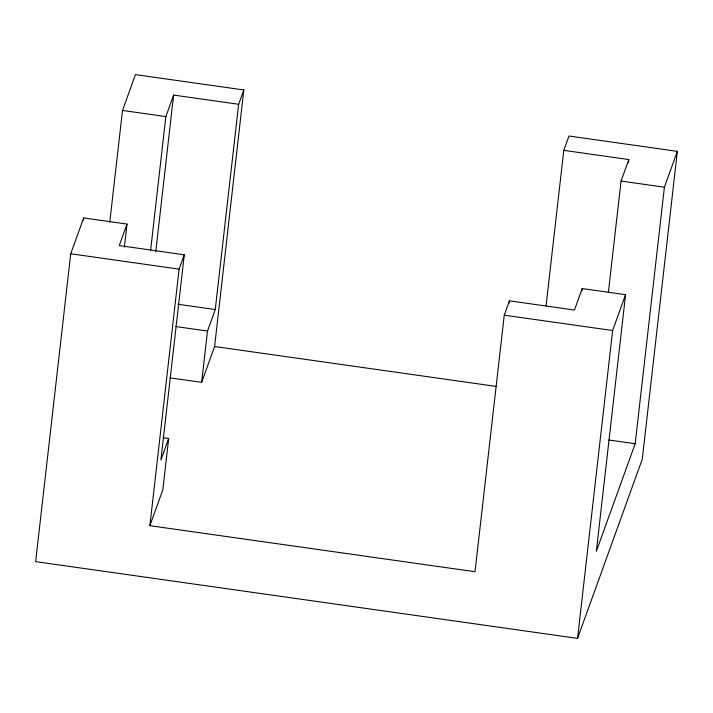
<?xml version="1.0" encoding="UTF-8"?>
<svg xmlns="http://www.w3.org/2000/svg" width="713" height="713" viewBox="0 0 713 713"><rect width="100%" height="100%" fill="white"/><g stroke="black" fill="none" stroke-linecap="round" stroke-linejoin="round"><path stroke-width="1.07" d="M124.383 247.251L127.021 224.078L83.671 217.937L70.73 253.766L35.65 561.639L577.557 638.385L642.27 459.234L677.35 151.361L568.965 136.014L563.787 150.345L546.06 305.939M83.421 220.148L83.671 217.937M109.775 222.135L122.502 110.444L135.443 74.615L243.828 89.963L214.595 346.518L201.654 382.355L169.899 377.854M150.639 250.103L165.853 116.584L173.615 95.087L238.65 104.294L243.828 89.963M155.764 251.778L173.615 95.087M677.35 151.361L664.409 187.198L635.176 443.753L596.344 551.247L625.577 294.692L582.227 288.551L574.455 310.048L509.43 300.833L504.251 315.173L475.018 571.728L149.882 525.677L179.106 269.122L184.284 254.782L119.258 245.575L127.021 224.078M184.284 254.782L160.897 460.028L168.669 438.531L163.152 437.755M168.669 438.531L162.822 489.84L149.882 525.677M201.654 382.355L207.501 331.037L215.264 309.54L238.65 104.294M509.18 303.043L509.43 300.833M581.977 290.752L582.227 288.551M608.358 292.508L621.059 181.057L628.821 159.56L563.787 150.345M628.447 162.867L628.821 159.56M577.557 638.385L612.636 330.52L625.577 294.692M122.502 110.444L165.853 116.584M621.059 181.057L664.409 187.198M70.73 253.766L179.106 269.122M504.251 315.173L612.636 330.52M177.787 304.237L215.264 309.54M175.532 326.509L207.501 331.037M214.595 346.518L496.756 386.482M608.902 440.028L635.176 443.753"/></g></svg>
